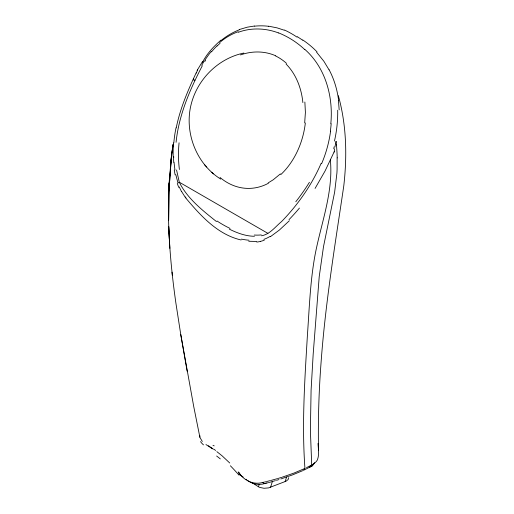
<?xml version="1.0" encoding="UTF-8"?>
<svg xmlns="http://www.w3.org/2000/svg" width="514" height="514" viewBox="0 0 514 514"><rect width="100%" height="100%" fill="white"/><g stroke="black" fill="none" stroke-linecap="round" stroke-linejoin="round"><path stroke-width="0.77" d="M202.317 441.455L199.927 437.472L193.739 406.6L180.742 334.428L175.897 303.125C170.205 263.303 166.966 223.012 169.106 182.785L168.945 190.867L171.522 155.048L168.945 190.867L168.656 220.249L169.106 182.785L171.522 155.048L173 144.717L172.068 152.472M330.804 123.778C333.445 96.889 325.593 67.784 304.898 49.447M176.071 142.301C178.814 115.175 189.839 89.674 202.33 65.728M304.673 122.923L305.4 112.393L304.866 102.029M199.843 435.538L199.869 437.202M334.267 151.392L334.588 148.893M170.809 162.912L173 144.717M238.239 471.826L239.19 474.3L243.135 477.024M334.903 147.036L336.06 141.401M193.283 80.126L193.649 78.353M176.231 127.877C180.086 108.627 187.886 90.522 196.168 72.834M202.349 62.663C206.589 53.983 213.612 46.511 220.904 40.169M288.605 477.699L288.11 479.581L286.06 481.194L268.571 487.908L264.016 488.274L259.795 487.433L258.452 486.764L259.242 484.291M270.544 487.317L272.478 481.239M285.142 481.605L286.606 477.031M314.324 463.075L314.465 462.677M315.069 188.432L325.028 171.072L334.029 152.118M321.083 163.446C311.735 185.072 297.979 204.675 281.601 221.547C275.369 226.635 269.927 234.358 261.51 235.797M197.106 70.733L197.382 70.129M314.157 463.461L312.069 465.986L303.395 470.374L304.937 468.402C301.731 424.018 304.77 379.525 307.417 335.192C309.319 308.509 310.173 281.627 315.005 255.259C320.922 223.661 333.49 192.454 330.341 159.77M205.002 61.256L205.561 60.382M202.632 61.352L197.761 69.371A8.166 3.547 -67.6 0 0 197.633 69.583M309.846 467.239C312.171 463.737 317.485 462.696 318.012 457.852C318.384 456.336 318.519 454.774 318.564 453.219C317.935 423.112 318.744 392.992 321.038 362.961C325.304 303.549 335.077 244.754 343.782 185.888C347.226 155.819 346.526 124.979 338.341 95.688M314.054 463.589L312.069 465.986L309.82 466.821M289.343 220.731L279.449 229.989L270.351 236.723M217.101 45.997L220.05 43.272M280.4 173.88L273.242 179.765L268.173 182.888M306.505 467.65L311.702 464.99L310.392 430.398L311.086 390.203L313.187 354.03L319.213 276.667L323.486 246.746L334.64 192.127L336.895 173.314A178.461 101.489 59.3 0 0 337.088 169.536L337.133 157.843M304.892 468.421L304.558 468.575M304.513 468.595L293.937 473.086L282.212 477.172M302.74 470.67L292.543 474.885L280.837 478.971M266.4 482.922C260.168 485.621 252.541 484.49 247.273 480.224M239.228 29.555L247.362 27.165L254.584 26.008M238.271 32.298C251.211 27.48 265.822 28.064 278.646 32.992M281.627 477.358L278.106 478.431M278.941 479.575L276.493 480.333M275.401 480.661L274.309 480.982M277.509 478.605L271.007 480.417M273.731 481.149L273.127 481.329M272.523 481.502L270.113 482.177M269.522 482.344L268.925 482.505M268.334 482.665L266.284 483.205M270.345 480.584L267.087 481.406M243.842 53.045C218.36 58.365 197.53 79.047 191.189 104.207C184.025 132.014 196.181 163.908 220.718 179.078M265.706 483.359L264.845 483.578M264.485 483.668L262.545 482.485C253.698 485.049 244.413 480.699 239.37 473.323M266.445 481.567L265.809 481.721M265.179 481.875L264.549 482.023M263.92 482.171L263.296 482.312M262.879 482.408L262.545 482.485M256.64 241.451L248.75 241.272M254.443 236.267C245.628 236.215 237.198 232.996 229.379 229.173M268.706 26.201L277.04 27.859L284.146 30.178M241.105 239.98C217.679 234.609 200.794 215.829 185.914 198.192M267.935 233.382L179.302 182.207L176.546 169.973M214.634 449.782L213.432 449.05M215.051 450.033L215.674 450.405M211.46 448.118L212.764 448.908M297.272 36.661L302.733 40.208M211.241 447.99L205.96 444.552M212.661 448.581L211.177 447.63M252.458 482.954L258.452 486.764M209.776 446.685L210.464 447.161M216.484 221.585C202.606 210.464 187.392 198.577 179.341 182.335L177.96 182.926L175.801 174.689M208.459 445.734L209.102 446.21M216.837 451.62L222.17 455.886L229.732 462.992M246.084 479.241L246.476 479.575M204.405 164.615L206.756 167.011M211.839 172.254L213.451 173.899M316.669 52.293L323.859 61.25L329.05 69.833M193.412 78.867L194.851 80.73M185.149 197.138L181.577 191.478M239.01 472.308L240.468 475.334M180.742 334.428L187.135 371.192M174.927 169.896L174.015 162.238M317.993 443.46L318.545 450.444M338.469 100.738L339.169 109.848M336.072 141.363L336.394 144.935M172.029 272.124L172.344 275.626M169.858 248.365L168.714 226.552L169.427 240.642M173.732 157.612L173.687 156.455M197.434 70.161A8.526 3.36 -66.9 0 1 197.575 69.853M197.177 70.971A34.631 2.737 -66.2 0 1 196.2 73.142M201.7 65.297A117.603 106.347 -87.4 0 1 204.411 60.8M205.054 59.971A87.907 77.492 -83.7 0 1 211.177 51.561M211.492 51.882A72.937 62.792 -80.6 0 1 217.004 45.868M219.639 42.591A65.496 55.589 -78.4 0 1 238.155 31.739M278.678 32.915A123.733 100.84 -66.4 0 1 304.776 49.607M331.17 123.765A99.369 71.195 -77.5 0 1 330.361 131.154M330.579 131.16A90.021 64.019 -77.6 0 1 321.578 163.773M178.795 187.443A38.646 24.203 82.8 0 1 177.279 183.382M179.399 169.492A97.551 80.216 87.9 0 1 179.071 142.802M173.816 142.905A113.054 99.716 -88.1 0 1 176.026 127.819M173.186 156.474A108.679 98.932 -88.5 0 1 173.552 142.879M173.771 162.27A98.2 86.468 -88.8 0 1 173.481 157.625M175.158 174.882A83.075 70.264 -89.9 0 1 174.265 170.044M337.692 110.214A97.255 71.144 -74.2 0 1 334.46 141.067M329.127 69.769A94.576 75.789 -70.2 0 1 338.649 100.68M302.842 40.021A125.654 103.115 -63.6 0 1 317.022 51.869M284.454 30.024A127.491 103.867 -67.4 0 1 297.008 37.117M254.571 26.163A84.29 68.972 -64 0 1 268.681 26.304M221.091 40.497A68.613 57.176 -68.4 0 1 239.28 29.825M336.471 144.974A226.693 129.014 59.2 0 1 337.216 157.888M334.306 151.392A2.332 2.307 -68.4 0 1 334.061 152.138M333.779 148.784A63.267 48.303 -79.2 0 1 334.1 146.895M212.989 445.458A50.507 14.88 54 0 1 214.19 445.856M203.505 444.893A77.318 26.15 -0.6 0 1 200.524 441.61M216.632 456.021A55.242 11.873 48 0 1 220.3 458.899M230.381 465.774A57.915 12.13 50.9 0 1 239.036 475.161M181.526 191.555A33.635 19.371 81.2 0 1 179.335 186.955M186.023 197.986A70.726 45.026 85.6 0 1 185.265 196.939M249.046 240.224A74.183 61.005 -40.9 0 1 241.451 239.113M260.649 241.368A36.186 31.495 58.3 0 1 256.775 242.062M264.305 240.147A31.868 26.484 42.3 0 1 260.669 241.329M270.107 236.408A51.959 42.341 37.6 0 1 263.868 239.376M299.431 208.08A176.9 103.957 -69.8 0 1 289.003 219.651M309.434 182.258A162.366 102.819 -72.6 0 1 295.794 201.751M261.26 234.917A54.06 43.465 50.3 0 1 254.263 235.046M230.028 228.415A144.787 109.045 -24.1 0 1 217.069 221.026M268.308 183.312A67.501 52.075 89.1 0 1 220.031 177.484M305.348 122.962A69.223 51.259 -79.3 0 1 280.766 174.625M286.08 64.051A67.88 52.428 -76.6 0 1 302.874 102.62M275.665 55.994A67.122 54.49 -70.2 0 1 286.523 63.383M240.468 54.934A67.687 54.998 -69.8 0 1 275.748 55.795"/></g></svg>
